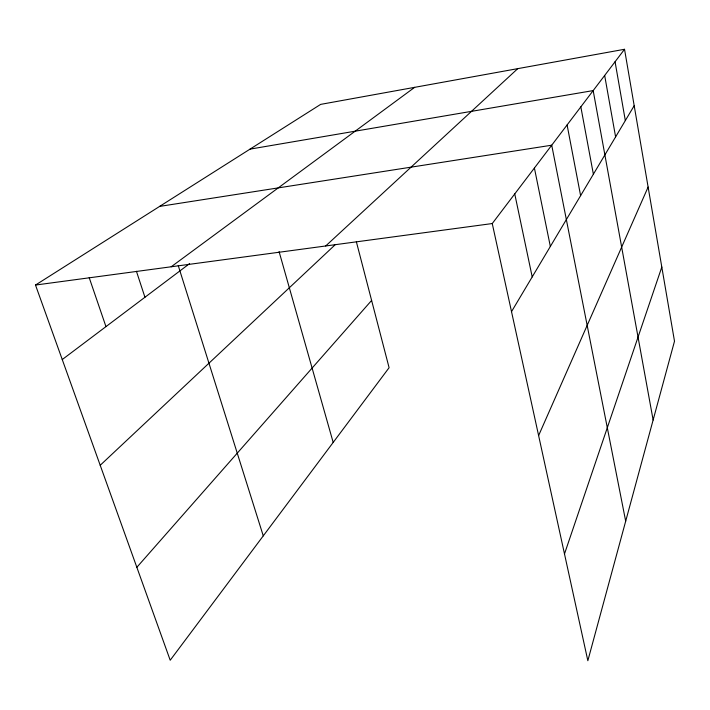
<?xml version="1.0" encoding="UTF-8"?>
<svg xmlns="http://www.w3.org/2000/svg" width="710" height="710" viewBox="0 0 710 710"><rect width="100%" height="100%" fill="white"/><g stroke="black" fill="none" stroke-linecap="round" stroke-linejoin="round"><path stroke-width="1.06" d="M564.494 553.924L661.809 267.049M538.615 435.567L648.115 187.058M511.511 311.654L634.19 105.701M492.252 223.552L624.534 49.283L674.5 341.217L587.845 660.717L492.252 223.552L35.5 285.047L170.205 660.229L389.098 367.709L356.358 241.737M136.844 567.299L371.614 300.436M100.208 465.281L334.96 244.941M325.686 245.98L517.767 68.639M62.249 359.553L189.552 263.65M171.19 266.783L414.658 87.339M35.5 285.047L320.663 104.379L624.534 49.283M250.035 149.127L593.178 90.587L653.129 420.009M159.626 206.406L551.723 145.204L625.688 521.193M89.203 277.654L105.968 326.627M136.435 271.282L144.946 297.259M178.254 265.62L263.268 535.864M279.083 251.606L333.185 442.428M514.75 193.91L532.207 276.927M534.408 168.021L550.339 246.485M567.095 124.951L580.611 195.649M580.833 106.855L593.382 174.216M604.663 75.455L615.606 136.906M615.064 61.752L625.324 120.576"/></g></svg>
